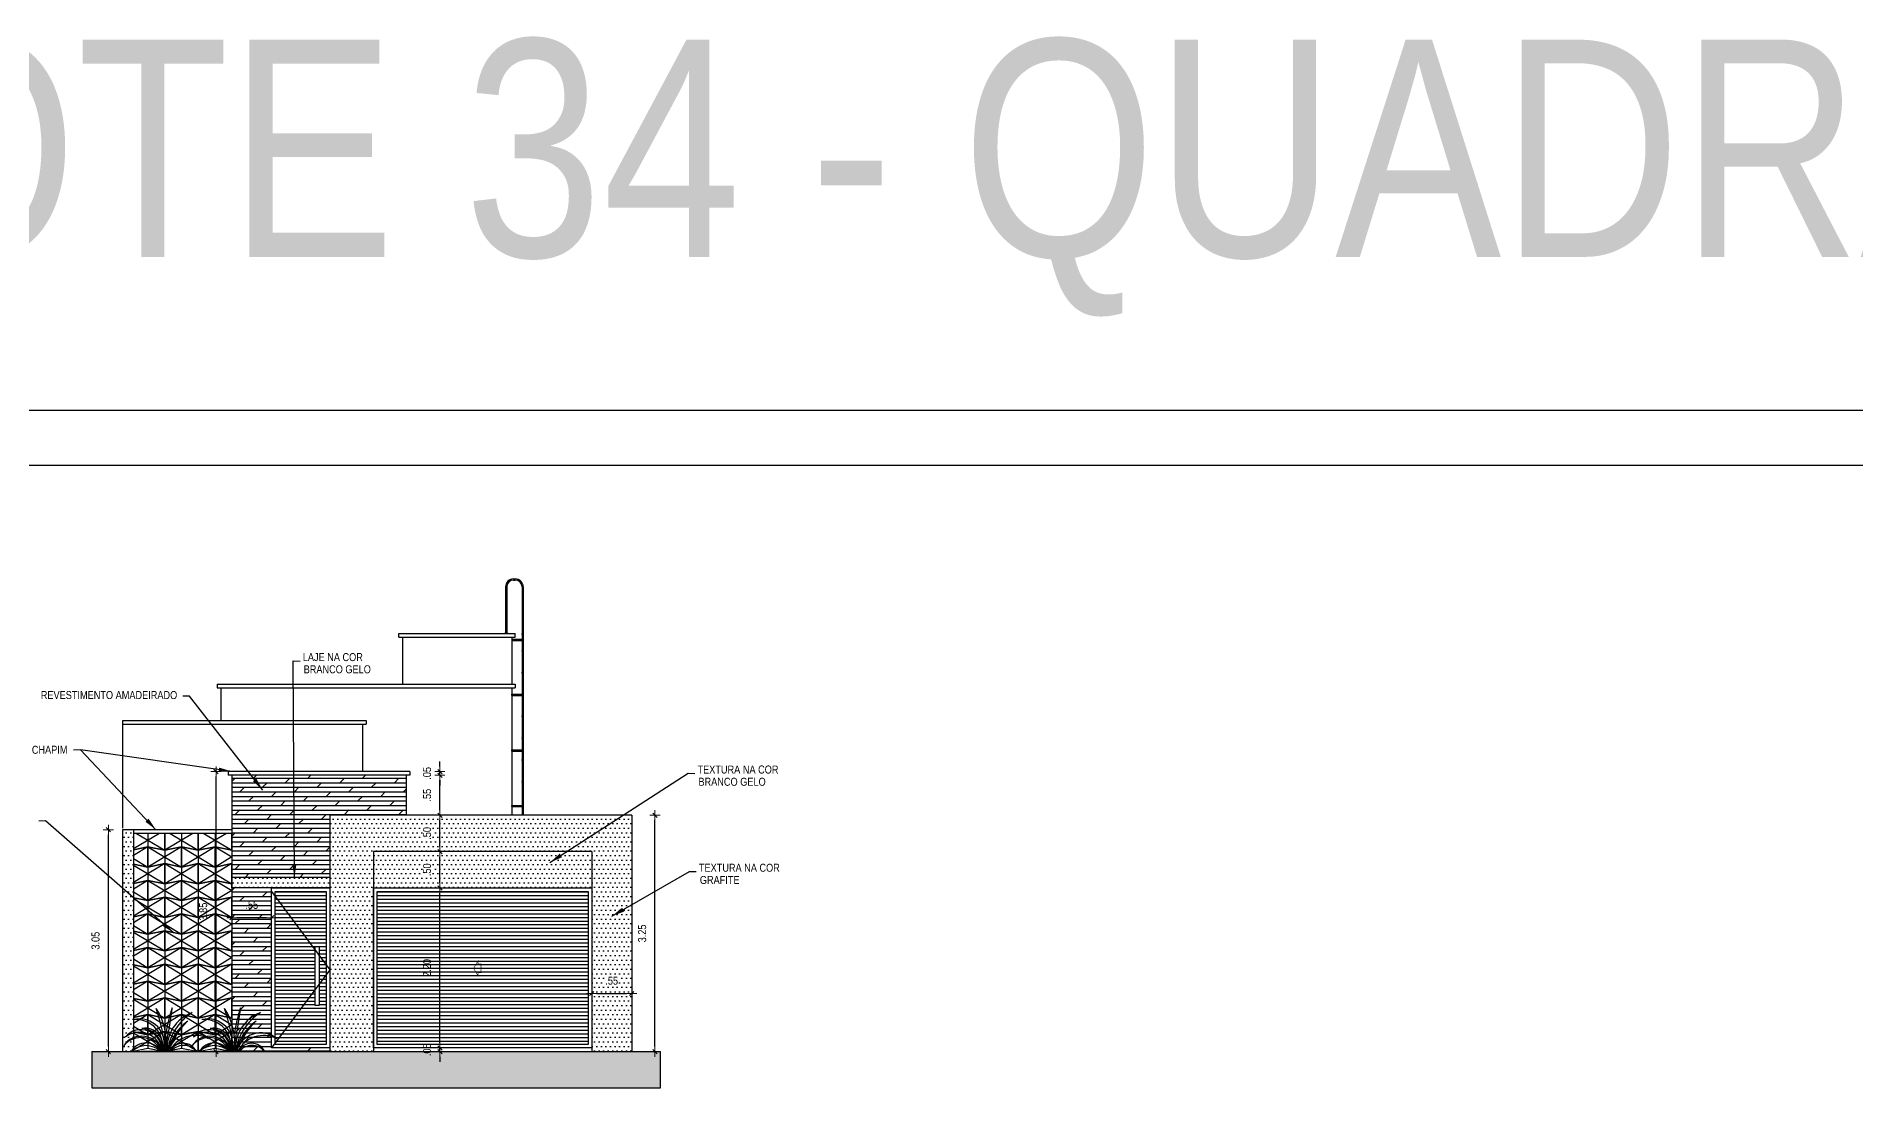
# Model space of a CAD drawing. Header units: millimetres. Extents: x -178 to 521, y -135 to 750.
# Drawn here: x -71.74 to -46.72, y 735.12 to 749.82 of the extents above; entities that cross this region are included whole.
import ezdxf

# ---------------------------------------------------------------- set-up
doc = ezdxf.new("R2010")
doc.units = ezdxf.units.MM
doc.header["$LTSCALE"] = 20
doc.header["$MEASUREMENT"] = 0
doc.header["$PDSIZE"] = -5
doc.linetypes.add('CONTINU', pattern=[0])
doc.linetypes.add('HIDDEN2', pattern=[0.1875, 0.125, -0.0625])
doc.layers.get('0').update_dxf_attribs({"linetype": 'CONTINUOUS'})
doc.layers.get('Defpoints').update_dxf_attribs({"linetype": 'CONTINUOUS'})
for name, color, linetype in [('AME_FRZ', 7, 'CONTINUOUS'), ('AR-ALV', 5, 'CONTINUOUS'), ('COTA', 7, 'CONTINUOUS'), ('COTAS', 7, 'CONTINUOUS'), ('E-hatch', 8, 'CONTINUOUS'), ('E-TXT-Y', 2, 'CONTINUOUS'), ('PLANTAS', 8, 'CONTINUOUS'), ('TEXTO3', 4, 'CONTINUOUS'), ('V2', 11, 'CONTINUOUS')]:
    doc.layers.add(name, color=color, linetype=linetype)
for name, color, linetype, lineweight in [('E-Cta-W', 7, 'CONTINUOUS', 20), ('E-Pen-C', 4, 'CONTINUOUS', 15), ('E-Pen-G', 3, 'CONTINUOUS', 30)]:
    doc.layers.add(name, color=color, linetype=linetype, lineweight=lineweight)
doc.styles.add('F2', font='ARIALN.TTF')
doc.dimstyles.new('DIMENSION-1', dxfattribs={"dimtxt": 0.11, "dimasz": 0.07, "dimexe": 1, "dimexo": 0, "dimgap": 0.12, "dimtad": 1, "dimzin": 7, "dimdsep": 46, "dimtxsty": 'F2', "dimblk1": 'TRACO', "dimblk2": 'TRACO', "dimsah": 1, "dimcen": 1, "dimse1": 1, "dimse2": 1, "dimclrd": 256, "dimclre": 256, "dimclrt": 6, "dimadec": 0, "dimazin": 0, "dimtfac": 1, "dimtix": 1, "dimtmove": 2, "dimatfit": 3, "dimldrblk": 'TRACO', "dimfxl": 1, "dimtolj": 1, "dimtzin": 0, "dimarcsym": 0})
doc.dimstyles.get("Standard").update_dxf_attribs({"dimtxt": 0.18, "dimasz": 0.18, "dimexe": 0.18, "dimexo": 0.0625, "dimgap": 0.09, "dimtad": 0, "dimtih": 1, "dimtoh": 1, "dimdec": 4, "dimzin": 0, "dimdsep": 46, "dimtxsty": 'Standard', "dimcen": 0.09, "dimadec": 0, "dimazin": 0, "dimtfac": 1, "dimtdec": 4, "dimtofl": 0, "dimtmove": 0, "dimatfit": 3, "dimfxl": 1, "dimtolj": 1, "dimtzin": 0, "dimarcsym": 0})

# ---------------------------------------------------------------- blocks, each defined once
blk = doc.blocks.new('Seta')
at = {"const_width": 2}
blk.add_lwpolyline([(10, 15), (10, 26), (25, 0), (10, -26), (10, -15), (0, -15), (0, 15)], close=True, dxfattribs=at)
blk = doc.blocks.new('TRACO')
at = {"layer": 'E-Pen-C'}
for p, q in [((-1, 0), (1, 0)), ((0, 1), (0, -1))]:
    blk.add_line(p, q, dxfattribs=at)
at = {"layer": 'E-Pen-G'}
blk.add_line((-0.42, -0.42), (0.42, 0.42), dxfattribs=at)
blk = doc.blocks.new('*D489')
at = {"linetype": 'Continuous', "lineweight": -2}
blk.add_line((-63.232, 735.936), (-63.232, 739.046), dxfattribs=at)
at = {"layer": 'Defpoints', "color": 0, "linetype": 'Continuous'}
for p in [(-63.552, 739.116), (-63.232, 739.116), (-63.552, 735.866)]:
    blk.add_point(p, dxfattribs=at)
at = {"linetype": 'Continuous', "lineweight": -2, "xscale": 0.07, "yscale": 0.07, "zscale": 0.07}
for p, rotation in [((-63.232, 739.116), 90), ((-63.232, 735.866), 270)]:
    blk.add_blockref('TRACO', p, dxfattribs=dict(at, rotation=rotation))
at = {"color": 6, "linetype": 'Continuous', "insert": (-63.408, 737.491), "char_height": 0.11, "attachment_point": 5, "rotation": 90, "style": 'F2'}
blk.add_mtext('\\A1;3.25', dxfattribs=at)
blk = doc.blocks.new('*D490')
at = {"linetype": 'Continuous', "lineweight": -2}
for p, q in [((-66.189, 735.986), (-66.189, 736.056)), ((-66.189, 735.866), (-66.189, 735.916)), ((-66.189, 735.796), (-66.189, 735.726))]:
    blk.add_line(p, q, dxfattribs=at)
at = {"layer": 'Defpoints', "color": 0, "linetype": 'Continuous'}
for p in [(-66.189, 735.916), (-64.422, 735.916), (-64.422, 735.866)]:
    blk.add_point(p, dxfattribs=at)
at = {"linetype": 'Continuous', "lineweight": -2, "xscale": 0.07, "yscale": 0.07, "zscale": 0.07}
for p, rotation in [((-66.189, 735.916), 270), ((-66.189, 735.866), 90)]:
    blk.add_blockref('TRACO', p, dxfattribs=dict(at, rotation=rotation))
at = {"color": 6, "linetype": 'Continuous', "insert": (-66.366, 735.891), "char_height": 0.11, "attachment_point": 5, "rotation": 90, "style": 'F2'}
blk.add_mtext('\\A1;.05', dxfattribs=at)
blk = doc.blocks.new('*D491')
at = {"linetype": 'Continuous', "lineweight": -2}
blk.add_line((-66.189, 735.986), (-66.189, 738.046), dxfattribs=at)
at = {"layer": 'Defpoints', "color": 0, "linetype": 'Continuous'}
for p in [(-67.102, 738.116), (-66.189, 738.116), (-64.422, 735.916)]:
    blk.add_point(p, dxfattribs=at)
at = {"linetype": 'Continuous', "lineweight": -2, "xscale": 0.07, "yscale": 0.07, "zscale": 0.07}
for p, rotation in [((-66.189, 738.116), 90), ((-66.189, 735.916), 270)]:
    blk.add_blockref('TRACO', p, dxfattribs=dict(at, rotation=rotation))
at = {"color": 6, "linetype": 'Continuous', "insert": (-66.366, 737.016), "char_height": 0.11, "attachment_point": 5, "rotation": 90, "style": 'F2'}
blk.add_mtext('\\A1;2.20', dxfattribs=at)
blk = doc.blocks.new('*D492')
at = {"linetype": 'Continuous', "lineweight": -2}
blk.add_line((-66.189, 738.186), (-66.189, 738.546), dxfattribs=at)
at = {"layer": 'Defpoints', "color": 0, "linetype": 'Continuous'}
for p in [(-67.102, 738.616), (-66.189, 738.616), (-67.102, 738.116)]:
    blk.add_point(p, dxfattribs=at)
at = {"linetype": 'Continuous', "lineweight": -2, "xscale": 0.07, "yscale": 0.07, "zscale": 0.07}
for p, rotation in [((-66.189, 738.616), 90), ((-66.189, 738.116), 270)]:
    blk.add_blockref('TRACO', p, dxfattribs=dict(at, rotation=rotation))
at = {"color": 6, "linetype": 'Continuous', "insert": (-66.366, 738.366), "char_height": 0.11, "attachment_point": 5, "rotation": 90, "style": 'F2'}
blk.add_mtext('\\A1;.50', dxfattribs=at)
blk = doc.blocks.new('*D493')
at = {"linetype": 'Continuous', "lineweight": -2}
blk.add_line((-66.189, 738.686), (-66.189, 739.046), dxfattribs=at)
at = {"layer": 'Defpoints', "color": 0, "linetype": 'Continuous'}
for p in [(-66.652, 739.116), (-66.189, 739.116), (-67.102, 738.616)]:
    blk.add_point(p, dxfattribs=at)
at = {"linetype": 'Continuous', "lineweight": -2, "xscale": 0.07, "yscale": 0.07, "zscale": 0.07}
for p, rotation in [((-66.189, 739.116), 90), ((-66.189, 738.616), 270)]:
    blk.add_blockref('TRACO', p, dxfattribs=dict(at, rotation=rotation))
at = {"color": 6, "linetype": 'Continuous', "insert": (-66.366, 738.866), "char_height": 0.11, "attachment_point": 5, "rotation": 90, "style": 'F2'}
blk.add_mtext('\\A1;.50', dxfattribs=at)
blk = doc.blocks.new('*D494')
at = {"linetype": 'Continuous', "lineweight": -2}
blk.add_line((-66.189, 739.186), (-66.189, 739.596), dxfattribs=at)
at = {"layer": 'Defpoints', "color": 0, "linetype": 'Continuous'}
for p in [(-66.602, 739.666), (-66.189, 739.666), (-66.652, 739.116)]:
    blk.add_point(p, dxfattribs=at)
at = {"linetype": 'Continuous', "lineweight": -2, "xscale": 0.07, "yscale": 0.07, "zscale": 0.07}
for p, rotation in [((-66.189, 739.666), 90), ((-66.189, 739.116), 270)]:
    blk.add_blockref('TRACO', p, dxfattribs=dict(at, rotation=rotation))
at = {"color": 6, "linetype": 'Continuous', "insert": (-66.365, 739.391), "char_height": 0.11, "attachment_point": 5, "rotation": 90, "style": 'F2'}
blk.add_mtext('\\A1;.55', dxfattribs=at)
blk = doc.blocks.new('*D495')
at = {"linetype": 'Continuous', "lineweight": -2}
for p, q in [((-66.189, 739.786), (-66.189, 739.856)), ((-66.189, 739.666), (-66.189, 739.716)), ((-66.189, 739.596), (-66.189, 739.526))]:
    blk.add_line(p, q, dxfattribs=at)
at = {"layer": 'Defpoints', "color": 0, "linetype": 'Continuous'}
for p in [(-66.602, 739.716), (-66.602, 739.666), (-66.189, 739.716)]:
    blk.add_point(p, dxfattribs=at)
at = {"linetype": 'Continuous', "lineweight": -2, "xscale": 0.07, "yscale": 0.07, "zscale": 0.07}
for p, rotation in [((-66.189, 739.716), 270), ((-66.189, 739.666), 90)]:
    blk.add_blockref('TRACO', p, dxfattribs=dict(at, rotation=rotation))
at = {"color": 6, "linetype": 'Continuous', "insert": (-66.366, 739.691), "char_height": 0.11, "attachment_point": 5, "rotation": 90, "style": 'F2'}
blk.add_mtext('\\A1;.05', dxfattribs=at)
blk = doc.blocks.new('*D496')
at = {"linetype": 'Continuous', "lineweight": -2}
blk.add_line((-64.032, 736.665), (-63.622, 736.665), dxfattribs=at)
at = {"layer": 'Defpoints', "color": 0, "linetype": 'Continuous'}
for p in [(-64.102, 738.298), (-63.552, 738.298), (-63.552, 736.665)]:
    blk.add_point(p, dxfattribs=at)
at = {"linetype": 'Continuous', "lineweight": -2, "xscale": 0.07, "yscale": 0.07, "zscale": 0.07, "rotation": 180}
blk.add_blockref('TRACO', (-64.102, 736.665), dxfattribs=at)
at = {"linetype": 'Continuous', "lineweight": -2, "xscale": 0.07, "yscale": 0.07, "zscale": 0.07}
blk.add_blockref('TRACO', (-63.552, 736.665), dxfattribs=at)
at = {"color": 6, "linetype": 'Continuous', "insert": (-63.827, 736.841), "char_height": 0.11, "attachment_point": 5, "style": 'F2'}
blk.add_mtext('\\A1;.55', dxfattribs=at)
blk = doc.blocks.new('*D497')
at = {"linetype": 'Continuous', "lineweight": -2}
blk.add_line((-68.572, 737.707), (-68.979, 737.707), dxfattribs=at)
at = {"layer": 'Defpoints', "color": 0, "linetype": 'Continuous'}
for p in [(-69.049, 738.116), (-68.502, 738.116), (-69.049, 737.707)]:
    blk.add_point(p, dxfattribs=at)
at = {"linetype": 'Continuous', "lineweight": -2, "xscale": 0.07, "yscale": 0.07, "zscale": 0.07, "rotation": 180}
blk.add_blockref('TRACO', (-69.049, 737.707), dxfattribs=at)
at = {"linetype": 'Continuous', "lineweight": -2, "xscale": 0.07, "yscale": 0.07, "zscale": 0.07}
blk.add_blockref('TRACO', (-68.502, 737.707), dxfattribs=at)
at = {"color": 6, "linetype": 'Continuous', "insert": (-68.775, 737.883), "char_height": 0.11, "attachment_point": 5, "style": 'F2'}
blk.add_mtext('\\A1;.55', dxfattribs=at)
blk = doc.blocks.new('*D498')
at = {"linetype": 'Continuous', "lineweight": -2}
blk.add_line((-70.747, 735.936), (-70.747, 738.846), dxfattribs=at)
at = {"layer": 'Defpoints', "color": 0, "linetype": 'Continuous'}
for p in [(-70.747, 738.916), (-70.552, 738.916), (-70.552, 735.866)]:
    blk.add_point(p, dxfattribs=at)
at = {"linetype": 'Continuous', "lineweight": -2, "xscale": 0.07, "yscale": 0.07, "zscale": 0.07}
for p, rotation in [((-70.747, 738.916), 90), ((-70.747, 735.866), 270)]:
    blk.add_blockref('TRACO', p, dxfattribs=dict(at, rotation=rotation))
at = {"color": 6, "linetype": 'Continuous', "insert": (-70.923, 737.391), "char_height": 0.11, "attachment_point": 5, "rotation": 90, "style": 'F2'}
blk.add_mtext('\\A1;3.05', dxfattribs=at)
blk = doc.blocks.new('*D499')
at = {"linetype": 'Continuous', "lineweight": -2}
blk.add_line((-69.267, 735.936), (-69.267, 739.646), dxfattribs=at)
at = {"layer": 'Defpoints', "color": 0, "linetype": 'Continuous'}
for p in [(-69.267, 739.716), (-69.049, 739.716), (-69.049, 735.866)]:
    blk.add_point(p, dxfattribs=at)
at = {"linetype": 'Continuous', "lineweight": -2, "xscale": 0.07, "yscale": 0.07, "zscale": 0.07}
for p, rotation in [((-69.267, 739.716), 90), ((-69.267, 735.866), 270)]:
    blk.add_blockref('TRACO', p, dxfattribs=dict(at, rotation=rotation))
at = {"color": 6, "linetype": 'Continuous', "insert": (-69.443, 737.791), "char_height": 0.11, "attachment_point": 5, "rotation": 90, "style": 'F2'}
blk.add_mtext('\\A1;3.85', dxfattribs=at)
blk = doc.blocks.new('PLANT3L')
at = {"layer": 'PLANTAS', "color": 8}
blk.add_line((0.335, 0.002), (-0.314, 0.002), dxfattribs=at)
for centre, radius, start, end in [((-0.844, 0.119), 0.873, 352.2755, 33.0522), ((-2.789, -0.304), 2.824, 6.2078, 18.5584), ((2.421, -0.155), 2.435, 161.8415, 170.5179), ((-3.676, 1), 3.804, 346.8713, 354.0253), ((0.555, 0.048), 0.518, 109.7641, 185.1275), ((0.767, -0.085), 0.731, 121.6539, 173.2153), ((-0.32, 0.016), 0.287, 357.1633, 139.9251), ((-0.346, -0.052), 0.319, 9.7129, 127.5025), ((-0.344, 0.108), 0.343, 341.8974, 103.3195), ((-0.394, 0.068), 0.375, 349.8247, 94.1396), ((-0.323, 0.026), 0.295, 356.0104, 87.1327), ((-0.267, 0.076), 0.247, 342.7807, 98.9544), ((0.696, -0.129), 0.663, 124.5088, 168.6962), ((0.384, -0.085), 0.344, 49.7127, 165.4673), ((1.031, -0.33), 1.033, 133.5399, 161.2512), ((-0.315, -0.081), 0.294, 16.3782, 145.4428), ((-0.326, -0.111), 0.304, 21.6985, 139.7769), ((-0.253, -0.114), 0.235, 29.3177, 150.4844), ((-0.254, -0.215), 0.298, 46.662, 133.1395), ((2.421, -0.155), 2.435, 173.4597, 176.3258), ((-3.676, 1), 3.804, 344.7781, 345.723), ((0.425, -0.178), 0.4, 62.9698, 153.252), ((0.261, -0.08), 0.196, 25.7178, 155.4156), ((0.264, -0.138), 0.224, 39.4292, 141.7202)]:
    blk.add_arc(centre, radius, start, end, dxfattribs=at)

msp = doc.modelspace()

# ---------------------------------------------------------------- hatches: boundary and pattern name
h = msp.add_hatch()
h.set_pattern_fill('DOTS', color=6, style=0)
h.paths.add_polyline_path([(-67.702, 735.866), (-67.102, 735.866), (-67.102, 738.616), (-64.102, 738.616), (-64.102, 735.866), (-63.552, 735.866), (-63.552, 739.116), (-67.702, 739.116)])
h = msp.add_hatch()
h.set_pattern_fill('DOTS', color=6, style=0)
h.paths.add_polyline_path([(-70.402, 738.916), (-70.552, 738.916), (-70.552, 735.866), (-70.402, 735.866)])
h = msp.add_hatch()
h.set_pattern_fill('DOTS,_O', color=4)
h.set_pattern_definition([(0, (0, 0), (0.03125, 0.0625), [0, -0.0625])])
h.paths.add_polyline_path([(-69.049, 738.266), (-69.049, 738.116), (-67.702, 738.116), (-67.702, 738.266)])
h.paths.add_polyline_path([(-67.102, 738.616), (-67.102, 738.116), (-64.102, 738.116), (-64.102, 738.616)])
at = {"layer": 'AME_FRZ', "linetype": 'Continuous'}
h = msp.add_hatch(dxfattribs=at)
h.set_pattern_fill('ANSI31', color=8, scale=0.4, angle=135, style=0)
h.set_pattern_definition([(180, (-3.37775, -3.43846), (-7e-18, -0.05), [])])
h.paths.add_polyline_path([(-68.452, 738.066), (-67.752, 738.066), (-67.752, 735.966), (-68.452, 735.966)])
h.paths.add_polyline_path([(-67.902, 737.31), (-67.85, 737.31), (-67.85, 736.502), (-67.902, 736.502)], flags=16)
h.paths.add_polyline_path([(-67.052, 738.066), (-64.152, 738.066), (-64.152, 735.966), (-67.052, 735.966)])
at = {"layer": 'COTAS', "linetype": 'CONTINU'}
h = msp.add_hatch(dxfattribs=at)
h.set_pattern_fill('ANSI38', color=8, scale=0.25, style=0)
h.set_pattern_definition([(45, (11.753572, -0.05), (-0.0220970869, 0.0220970869), []), (135, (11.753572, -0.05), (-0.0662912607, 0.0220970869), [0.078125, -0.046875])])
h.paths.add_polyline_path([(-63.154, 735.366), (-63.154, 735.866), (-70.972, 735.866), (-70.972, 735.366)])
at = {"layer": 'E-hatch'}
h = msp.add_hatch(dxfattribs=at)
h.set_pattern_fill('DOLMIT,_O', color=8, scale=0.25)
h.set_pattern_definition([(0, (-3.37775, 0), (0, 0.0625), []), (45, (-3.37775, 0), (-0.125, 0.125), [0.08838835, -0.17677692])])
h.paths.add_polyline_path([(-67.702, 739.116), (-66.652, 739.116), (-66.652, 739.666), (-69.049, 739.666), (-69.049, 738.266), (-67.702, 738.266)])
h.paths.add_polyline_path([(-69.049, 735.866), (-67.702, 735.866), (-67.702, 735.916), (-68.502, 735.916), (-68.502, 738.116), (-69.049, 738.116)])

# ---------------------------------------------------------------- linework, layer by layer
at = {"color": 1, "linetype": 'Continuous'}
msp.add_line((-70.972, 735.866), (-63.154, 735.866), dxfattribs=at)
at = {"color": 8, "linetype": 'Continuous'}
msp.add_line((-70.972, 735.866), (-70.972, 735.366), dxfattribs=at)
at = {"color": 2}
msp.add_lwpolyline([(-88.273, 700.13), (-25.948, 700.13), (-25.948, 744.68), (-88.273, 744.68)], close=True, dxfattribs=at)
at = {"color": 5, "linetype": 'Continuous'}
msp.add_lwpolyline([(-86.398, 743.93), (-26.698, 743.93), (-26.698, 700.88), (-86.398, 700.88)], close=True, dxfattribs=at)
at = {"layer": 'AR-ALV', "color": 1, "linetype": 'Continuous'}
for p, q in [((-63.552, 739.116), (-63.552, 735.866)), ((-70.552, 738.916), (-70.552, 735.866)), ((-70.402, 738.916), (-70.402, 735.866)), ((-64.102, 738.616), (-64.102, 735.866))]:
    msp.add_line(p, q, dxfattribs=at)
at = {"layer": 'AR-ALV', "color": 7, "linetype": 'Continuous'}
msp.add_line((-64.102, 738.116), (-64.102, 735.866), dxfattribs=at)
for points in [[(-68.502, 738.116), (-67.702, 738.116), (-67.702, 735.916), (-68.502, 735.916)], [(-67.102, 738.116), (-64.102, 738.116), (-64.102, 735.916), (-67.102, 735.916)], [(-68.452, 738.066), (-67.752, 738.066), (-67.752, 735.966), (-68.452, 735.966)], [(-67.052, 738.066), (-64.152, 738.066), (-64.152, 735.966), (-67.052, 735.966)], [(-67.902, 737.31), (-67.85, 737.31), (-67.85, 736.502), (-67.902, 736.502)]]:
    msp.add_lwpolyline(points, close=True, dxfattribs=at)
at = {"layer": 'AR-ALV', "color": 7, "linetype": 'HIDDEN2'}
msp.add_lwpolyline([(-68.502, 738.066), (-67.702, 736.991), (-68.502, 735.916)], dxfattribs=at)
at = {"layer": 'COTAS', "color": 8, "linetype": 'CONTINU'}
for p, q in [((-63.154, 735.366), (-63.154, 735.866)), ((-70.972, 735.366), (-63.154, 735.366))]:
    msp.add_line(p, q, dxfattribs=at)
at = {"layer": 'E-hatch', "color": 8}
for p, q in [((-69.049, 738.916), (-70.402, 738.916)), ((-69.049, 738.866), (-70.402, 738.866))]:
    msp.add_line(p, q, dxfattribs=at)
at = {"layer": 'E-hatch', "color": 8, "flags": 128}
for points in [[(-70.402, 738.64), (-70.202, 738.68), (-69.971, 738.634), (-69.971, 738.866)], [(-70.045, 738.866), (-70.402, 738.652)], [(-70.358, 738.866), (-69.971, 738.634)], [(-70.21, 738.866), (-70.202, 738.865), (-70.202, 738.866)], [(-70.194, 738.866), (-70.202, 738.865), (-70.21, 738.866)], [(-70.204, 738.866), (-70.202, 738.865)], [(-70.202, 738.866), (-70.202, 738.865), (-70.194, 738.866)], [(-70.199, 738.866), (-70.202, 738.865)], [(-70.202, 738.865), (-70.202, 738.68)], [(-69.971, 738.866), (-69.971, 738.634), (-69.741, 738.68), (-69.51, 738.634), (-69.51, 738.866)], [(-69.584, 738.866), (-69.971, 738.634)], [(-69.897, 738.866), (-69.51, 738.634)], [(-69.733, 738.866), (-69.741, 738.865), (-69.748, 738.866)], [(-69.748, 738.866), (-69.741, 738.865), (-69.741, 738.866)], [(-69.743, 738.866), (-69.741, 738.865)], [(-69.741, 738.866), (-69.741, 738.865), (-69.733, 738.866)], [(-69.738, 738.866), (-69.741, 738.865)], [(-69.741, 738.865), (-69.741, 738.68)], [(-69.51, 738.866), (-69.51, 738.634), (-69.279, 738.68), (-69.049, 738.634), (-69.049, 738.866)], [(-69.123, 738.866), (-69.51, 738.634)], [(-69.436, 738.866), (-69.049, 738.634)], [(-69.271, 738.866), (-69.279, 738.865), (-69.287, 738.866)], [(-69.287, 738.866), (-69.279, 738.865), (-69.279, 738.866)], [(-69.282, 738.866), (-69.279, 738.865)], [(-69.279, 738.866), (-69.279, 738.865), (-69.271, 738.866)], [(-69.277, 738.866), (-69.279, 738.865)], [(-69.279, 738.865), (-69.279, 738.68)], [(-70.402, 738.443), (-70.202, 738.403), (-70.202, 738.68), (-70.402, 738.64)], [(-70.202, 738.68), (-70.402, 738.56)], [(-70.202, 738.68), (-70.202, 738.403), (-69.971, 738.45), (-69.741, 738.403), (-69.741, 738.68), (-69.971, 738.634), (-70.202, 738.68)], [(-70.202, 738.68), (-69.741, 738.403)], [(-69.741, 738.68), (-70.202, 738.403)], [(-69.971, 738.634), (-69.971, 738.45)], [(-69.741, 738.68), (-69.741, 738.403), (-69.51, 738.45), (-69.279, 738.403), (-69.279, 738.68), (-69.51, 738.634), (-69.741, 738.68)], [(-69.741, 738.68), (-69.279, 738.403)], [(-69.279, 738.68), (-69.741, 738.403)], [(-69.51, 738.634), (-69.51, 738.45)], [(-69.279, 738.68), (-69.279, 738.403), (-69.049, 738.45)], [(-69.049, 738.634), (-69.279, 738.68)], [(-69.279, 738.68), (-69.049, 738.542)], [(-69.049, 738.634), (-69.049, 738.45)], [(-70.402, 738.523), (-70.202, 738.403)], [(-70.402, 738.179), (-70.202, 738.219), (-69.971, 738.173), (-69.971, 738.45), (-70.202, 738.403), (-70.402, 738.443)], [(-69.971, 738.45), (-70.402, 738.191)], [(-70.402, 738.431), (-69.971, 738.173)], [(-70.202, 738.403), (-70.202, 738.219)], [(-69.971, 738.45), (-69.971, 738.173), (-69.741, 738.219), (-69.51, 738.173), (-69.51, 738.45), (-69.741, 738.403), (-69.971, 738.45)], [(-69.971, 738.45), (-69.51, 738.173)], [(-69.51, 738.45), (-69.971, 738.173)], [(-69.741, 738.403), (-69.741, 738.219)], [(-69.51, 738.45), (-69.51, 738.173), (-69.279, 738.219), (-69.049, 738.173), (-69.049, 738.45), (-69.279, 738.403), (-69.51, 738.45)], [(-69.51, 738.45), (-69.049, 738.173)], [(-69.049, 738.45), (-69.51, 738.173)], [(-69.049, 738.542), (-69.279, 738.403)], [(-69.279, 738.403), (-69.279, 738.219)], [(-70.402, 737.982), (-70.202, 737.942), (-70.202, 738.219), (-70.402, 738.179)], [(-70.202, 738.219), (-70.402, 738.099)], [(-70.202, 738.219), (-70.202, 737.942), (-69.971, 737.988), (-69.741, 737.942), (-69.741, 738.219), (-69.971, 738.173), (-70.202, 738.219)], [(-70.202, 738.219), (-69.741, 737.942)], [(-69.741, 738.219), (-70.202, 737.942)], [(-69.971, 738.173), (-69.971, 737.988)], [(-69.741, 738.219), (-69.741, 737.942), (-69.51, 737.988), (-69.279, 737.942), (-69.279, 738.219), (-69.51, 738.173), (-69.741, 738.219)], [(-69.741, 738.219), (-69.279, 737.942)], [(-69.279, 738.219), (-69.741, 737.942)], [(-69.51, 738.173), (-69.51, 737.988)], [(-69.279, 738.219), (-69.279, 737.942), (-69.049, 737.988)], [(-69.049, 738.173), (-69.279, 738.219)], [(-69.279, 738.219), (-69.049, 738.081)], [(-69.049, 738.173), (-69.049, 737.988)], [(-70.402, 738.062), (-70.202, 737.942)], [(-70.402, 737.718), (-70.202, 737.758), (-69.971, 737.712), (-69.971, 737.988), (-70.202, 737.942), (-70.402, 737.982)], [(-69.971, 737.988), (-70.402, 737.73)], [(-70.402, 737.97), (-69.971, 737.712)], [(-70.202, 737.942), (-70.202, 737.758)], [(-69.971, 737.988), (-69.971, 737.712), (-69.741, 737.758), (-69.51, 737.712), (-69.51, 737.988), (-69.741, 737.942), (-69.971, 737.988)], [(-69.971, 737.988), (-69.51, 737.712)], [(-69.51, 737.988), (-69.971, 737.712)], [(-69.741, 737.942), (-69.741, 737.758)], [(-69.51, 737.988), (-69.51, 737.712), (-69.279, 737.758), (-69.049, 737.712), (-69.049, 737.988), (-69.279, 737.942), (-69.51, 737.988)], [(-69.51, 737.988), (-69.049, 737.712)], [(-69.049, 737.988), (-69.51, 737.712)], [(-69.049, 738.081), (-69.279, 737.942)], [(-69.279, 737.942), (-69.279, 737.758)], [(-70.402, 737.521), (-70.202, 737.481), (-70.202, 737.758), (-70.402, 737.718)], [(-70.202, 737.758), (-70.402, 737.638)], [(-70.402, 737.601), (-70.202, 737.481)], [(-70.202, 737.758), (-70.202, 737.481), (-69.971, 737.527), (-69.741, 737.481), (-69.741, 737.758), (-69.971, 737.712), (-70.202, 737.758)], [(-70.202, 737.758), (-69.741, 737.481)], [(-69.741, 737.758), (-70.202, 737.481)], [(-69.971, 737.712), (-69.971, 737.527)], [(-69.741, 737.758), (-69.741, 737.481), (-69.51, 737.527), (-69.279, 737.481), (-69.279, 737.758), (-69.51, 737.712), (-69.741, 737.758)], [(-69.741, 737.758), (-69.279, 737.481)], [(-69.279, 737.758), (-69.741, 737.481)], [(-69.51, 737.712), (-69.51, 737.527)], [(-69.279, 737.758), (-69.279, 737.481), (-69.049, 737.527)], [(-69.049, 737.712), (-69.279, 737.758)], [(-69.279, 737.758), (-69.049, 737.619)], [(-69.049, 737.619), (-69.279, 737.481)], [(-69.049, 737.712), (-69.049, 737.527)], [(-70.402, 737.256), (-70.202, 737.296), (-69.971, 737.25), (-69.971, 737.527), (-70.202, 737.481), (-70.402, 737.521)], [(-69.971, 737.527), (-70.402, 737.269)], [(-70.402, 737.509), (-69.971, 737.25)], [(-70.202, 737.481), (-70.202, 737.296)], [(-69.971, 737.527), (-69.971, 737.25), (-69.741, 737.296), (-69.51, 737.25), (-69.51, 737.527), (-69.741, 737.481), (-69.971, 737.527)], [(-69.971, 737.527), (-69.51, 737.25)], [(-69.51, 737.527), (-69.971, 737.25)], [(-69.741, 737.481), (-69.741, 737.296)], [(-69.51, 737.527), (-69.51, 737.25), (-69.279, 737.296), (-69.049, 737.25), (-69.049, 737.527), (-69.279, 737.481), (-69.51, 737.527)], [(-69.51, 737.527), (-69.049, 737.25)], [(-69.049, 737.527), (-69.51, 737.25)], [(-69.279, 737.481), (-69.279, 737.296)], [(-70.402, 737.06), (-70.202, 737.02), (-70.202, 737.296), (-70.402, 737.256)], [(-70.202, 737.296), (-70.402, 737.176)], [(-70.402, 737.14), (-70.202, 737.02)], [(-70.202, 737.296), (-70.202, 737.02), (-69.971, 737.066), (-69.741, 737.02), (-69.741, 737.296), (-69.971, 737.25), (-70.202, 737.296)], [(-70.202, 737.296), (-69.741, 737.02)], [(-69.741, 737.296), (-70.202, 737.02)], [(-69.971, 737.25), (-69.971, 737.066)], [(-69.741, 737.296), (-69.741, 737.02), (-69.51, 737.066), (-69.279, 737.02), (-69.279, 737.296), (-69.51, 737.25), (-69.741, 737.296)], [(-69.741, 737.296), (-69.279, 737.02)], [(-69.279, 737.296), (-69.741, 737.02)], [(-69.51, 737.25), (-69.51, 737.066)], [(-69.279, 737.296), (-69.279, 737.02), (-69.049, 737.066)], [(-69.049, 737.25), (-69.279, 737.296)], [(-69.279, 737.296), (-69.049, 737.158)], [(-69.049, 737.158), (-69.279, 737.02)], [(-69.049, 737.25), (-69.049, 737.066)], [(-70.402, 736.795), (-70.202, 736.835), (-69.971, 736.789), (-69.971, 737.066), (-70.202, 737.02), (-70.402, 737.06)], [(-69.971, 737.066), (-70.402, 736.807)], [(-70.402, 737.047), (-69.971, 736.789)], [(-70.202, 737.02), (-70.202, 736.835)], [(-69.971, 737.066), (-69.971, 736.789), (-69.741, 736.835), (-69.51, 736.789), (-69.51, 737.066), (-69.741, 737.02), (-69.971, 737.066)], [(-69.971, 737.066), (-69.51, 736.789)], [(-69.51, 737.066), (-69.971, 736.789)], [(-69.741, 737.02), (-69.741, 736.835)], [(-69.51, 737.066), (-69.51, 736.789), (-69.279, 736.835), (-69.049, 736.789), (-69.049, 737.066), (-69.279, 737.02), (-69.51, 737.066)], [(-69.51, 737.066), (-69.049, 736.789)], [(-69.049, 737.066), (-69.51, 736.789)], [(-69.279, 737.02), (-69.279, 736.835)], [(-70.402, 736.598), (-70.202, 736.558), (-70.202, 736.835), (-70.402, 736.795)], [(-70.202, 736.835), (-70.402, 736.715)], [(-70.402, 736.678), (-70.202, 736.558)], [(-70.402, 736.334), (-70.202, 736.374), (-69.971, 736.328), (-69.971, 736.604), (-70.202, 736.558), (-70.402, 736.598)], [(-69.971, 736.604), (-70.402, 736.346)], [(-70.202, 736.835), (-70.202, 736.558), (-69.971, 736.604), (-69.741, 736.558), (-69.741, 736.835), (-69.971, 736.789), (-70.202, 736.835)], [(-70.202, 736.835), (-69.741, 736.558)], [(-69.741, 736.835), (-70.202, 736.558)], [(-69.971, 736.789), (-69.971, 736.604)], [(-69.971, 736.604), (-69.971, 736.328), (-69.741, 736.374), (-69.51, 736.328), (-69.51, 736.604), (-69.741, 736.558), (-69.971, 736.604)], [(-69.971, 736.604), (-69.51, 736.328)], [(-69.51, 736.604), (-69.971, 736.328)], [(-69.741, 736.835), (-69.741, 736.558), (-69.51, 736.604), (-69.279, 736.558), (-69.279, 736.835), (-69.51, 736.789), (-69.741, 736.835)], [(-69.741, 736.835), (-69.279, 736.558)], [(-69.279, 736.835), (-69.741, 736.558)], [(-69.51, 736.789), (-69.51, 736.604)], [(-69.51, 736.604), (-69.51, 736.328), (-69.279, 736.374), (-69.049, 736.328), (-69.049, 736.604), (-69.279, 736.558), (-69.51, 736.604)], [(-69.51, 736.604), (-69.049, 736.328)], [(-69.049, 736.604), (-69.51, 736.328)], [(-69.279, 736.835), (-69.279, 736.558), (-69.049, 736.604)], [(-69.049, 736.789), (-69.279, 736.835)], [(-69.279, 736.835), (-69.049, 736.697)], [(-69.049, 736.697), (-69.279, 736.558)], [(-69.049, 736.789), (-69.049, 736.604)], [(-70.402, 736.586), (-69.971, 736.328)], [(-70.402, 736.137), (-70.202, 736.097), (-70.202, 736.374), (-70.402, 736.334)], [(-70.202, 736.374), (-70.402, 736.254)], [(-70.202, 736.558), (-70.202, 736.374)], [(-70.202, 736.374), (-70.202, 736.097), (-69.971, 736.143), (-69.741, 736.097), (-69.741, 736.374), (-69.971, 736.328), (-70.202, 736.374)], [(-70.202, 736.374), (-69.741, 736.097)], [(-69.741, 736.374), (-70.202, 736.097)], [(-69.741, 736.558), (-69.741, 736.374)], [(-69.741, 736.374), (-69.741, 736.097), (-69.51, 736.143), (-69.279, 736.097), (-69.279, 736.374), (-69.51, 736.328), (-69.741, 736.374)], [(-69.741, 736.374), (-69.279, 736.097)], [(-69.279, 736.374), (-69.741, 736.097)], [(-69.279, 736.558), (-69.279, 736.374)], [(-69.279, 736.374), (-69.279, 736.097), (-69.049, 736.143)], [(-69.279, 736.374), (-69.049, 736.235)], [(-69.049, 736.328), (-69.279, 736.374)], [(-70.402, 736.217), (-70.202, 736.097)], [(-70.402, 735.872), (-70.202, 735.912), (-69.971, 735.866), (-69.971, 736.143), (-70.202, 736.097), (-70.402, 736.137)], [(-69.971, 736.143), (-70.402, 735.885)], [(-70.402, 736.125), (-69.971, 735.866)], [(-70.202, 736.097), (-70.202, 735.912)], [(-69.971, 736.328), (-69.971, 736.143)], [(-69.971, 736.143), (-69.971, 735.866), (-69.741, 735.912), (-69.51, 735.866), (-69.51, 736.143), (-69.741, 736.097), (-69.971, 736.143)], [(-69.971, 736.143), (-69.51, 735.866)], [(-69.51, 736.143), (-69.971, 735.866)], [(-69.741, 736.097), (-69.741, 735.912)], [(-69.51, 736.328), (-69.51, 736.143)], [(-69.51, 736.143), (-69.51, 735.866), (-69.279, 735.912), (-69.049, 735.866), (-69.049, 736.143), (-69.279, 736.097), (-69.51, 736.143)], [(-69.51, 736.143), (-69.049, 735.866)], [(-69.049, 736.143), (-69.51, 735.866)], [(-69.049, 736.235), (-69.279, 736.097)], [(-69.279, 736.097), (-69.279, 735.912)], [(-69.049, 736.328), (-69.049, 736.143)]]:
    msp.add_lwpolyline(points, dxfattribs=at)
at = {"layer": 'TEXTO3', "color": 5}
for p, q in [((-66.602, 739.716), (-69.099, 739.716)), ((-69.099, 739.716), (-69.099, 739.666)), ((-66.602, 739.666), (-69.099, 739.666)), ((-69.049, 739.666), (-69.049, 738.866)), ((-66.652, 739.666), (-66.652, 739.116)), ((-66.602, 739.716), (-66.602, 739.666))]:
    msp.add_line(p, q, dxfattribs=at)
at = {"layer": 'TEXTO3', "color": 1}
for p, q in [((-67.702, 739.116), (-67.702, 735.866)), ((-63.552, 739.116), (-67.702, 739.116)), ((-70.402, 738.916), (-70.552, 738.916)), ((-67.102, 738.616), (-67.102, 735.866)), ((-67.102, 738.616), (-67.102, 735.866)), ((-64.102, 738.616), (-67.102, 738.616))]:
    msp.add_line(p, q, dxfattribs=at)
at = {"layer": 'TEXTO3', "color": 8}
msp.add_line((-69.049, 738.866), (-69.049, 735.866), dxfattribs=at)
at = {"layer": 'TEXTO3', "color": 1}
msp.add_lwpolyline([(-69.049, 738.266), (-67.702, 738.266), (-67.702, 738.116), (-69.049, 738.116)], close=True, dxfattribs=at)
at = {"layer": 'V2', "color": 250}
for p, q in [((-65.177, 742.364), (-65.152, 742.364)), ((-65.285, 742.256), (-65.285, 741.616)), ((-65.269, 742.256), (-65.269, 741.616)), ((-65.177, 742.348), (-65.152, 742.348)), ((-65.06, 742.256), (-65.06, 739.116)), ((-65.044, 742.256), (-65.044, 739.116)), ((-66.752, 741.616), (-65.152, 741.616)), ((-66.752, 741.566), (-66.752, 741.616)), ((-65.302, 741.617), (-65.252, 741.617)), ((-65.302, 741.616), (-65.302, 741.617)), ((-65.302, 741.616), (-65.252, 741.616)), ((-65.252, 741.616), (-65.252, 741.617)), ((-65.152, 741.566), (-65.152, 741.616)), ((-66.752, 741.566), (-65.152, 741.566)), ((-66.702, 741.566), (-66.702, 740.916)), ((-65.202, 741.566), (-65.152, 741.566)), ((-65.202, 741.566), (-65.202, 740.916)), ((-65.202, 741.551), (-65.202, 741.501)), ((-65.202, 741.551), (-65.201, 741.551)), ((-65.202, 741.534), (-65.06, 741.534)), ((-65.202, 741.518), (-65.06, 741.518)), ((-65.202, 741.501), (-65.201, 741.501)), ((-65.201, 741.551), (-65.201, 741.501)), ((-69.252, 740.916), (-65.152, 740.916)), ((-69.252, 740.916), (-69.252, 740.866)), ((-69.252, 740.866), (-65.152, 740.866)), ((-69.202, 740.866), (-69.202, 740.416)), ((-65.202, 740.866), (-65.202, 739.116)), ((-65.152, 740.916), (-65.152, 740.866)), ((-65.202, 740.796), (-65.202, 740.746)), ((-65.202, 740.796), (-65.201, 740.796)), ((-65.202, 740.779), (-65.06, 740.779)), ((-65.202, 740.763), (-65.06, 740.763)), ((-65.202, 740.746), (-65.201, 740.746)), ((-65.201, 740.796), (-65.201, 740.746)), ((-65.201, 740.763), (-65.201, 740.779)), ((-70.552, 740.416), (-70.552, 738.936)), ((-70.552, 740.416), (-67.202, 740.416)), ((-70.552, 740.366), (-67.202, 740.366)), ((-67.252, 740.366), (-67.252, 739.716)), ((-67.202, 740.416), (-67.202, 740.366)), ((-65.202, 740.031), (-65.202, 739.981)), ((-65.202, 740.031), (-65.201, 740.031)), ((-65.202, 740.014), (-65.06, 740.014)), ((-65.202, 739.998), (-65.06, 739.998)), ((-65.202, 739.981), (-65.201, 739.981)), ((-65.201, 740.031), (-65.201, 739.981)), ((-65.201, 739.998), (-65.201, 740.014)), ((-65.202, 739.267), (-65.202, 739.217)), ((-65.202, 739.267), (-65.201, 739.267)), ((-65.202, 739.25), (-65.06, 739.25)), ((-65.202, 739.234), (-65.06, 739.234)), ((-65.202, 739.217), (-65.201, 739.217)), ((-65.201, 739.267), (-65.201, 739.217)), ((-65.201, 739.234), (-65.201, 739.25))]:
    msp.add_line(p, q, dxfattribs=at)
for centre in [(-65.052, 741.608), (-65.052, 741.376), (-65.052, 741.076), (-65.052, 740.776), (-65.052, 740.476), (-65.052, 740.176), (-65.052, 739.876), (-65.052, 739.576)]:
    msp.add_circle(centre, 0.008, dxfattribs=at)
for centre, radius, start, end in [((-65.177, 742.256), 0.108, 90, 180), ((-65.152, 742.256), 0.108, 0, 90), ((-65.177, 742.256), 0.092, 90, 180), ((-65.152, 742.256), 0.092, 0, 90)]:
    msp.add_arc(centre, radius, start, end, dxfattribs=at)

# ---------------------------------------------------------------- block references
at = {"layer": 'COTA', "color": 7, "linetype": 'Continuous'}
msp.add_blockref('PLANT3L', (-69.037, 735.865), dxfattribs=at)
at = {"layer": 'COTAS', "color": 7, "linetype": 'Continuous', "xscale": -0.003988598768289811, "yscale": 0.003988598768289811, "zscale": 0.003988598768289811}
msp.add_blockref('Seta', (-65.625, 737.011), dxfattribs=at)
at = {"layer": 'E-hatch', "color": 8}
msp.add_blockref('PLANT3L', (-69.977, 735.865), dxfattribs=at)

# ---------------------------------------------------------------- texts
at = {"color": 6, "style": 'F2'}
for s, p in [('LAJE NA COR', (-68.074, 741.235)), ('BRANCO GELO', (-68.062, 741.067)), ('REVESTIMENTO AMADEIRADO', (-71.676, 740.713)), ('CHAPIM', (-71.799, 739.961)), ('TEXTURA NA COR', (-62.647, 739.689)), ('BRANCO GELO', (-62.634, 739.521)), ('TEXTURA NA COR', (-62.628, 738.339)), ('GRAFITE ', (-62.615, 738.171))]:
    msp.add_text(s, height=0.11, dxfattribs=at).set_placement(p)
at = {"layer": 'E-TXT-Y', "style": 'F2'}
msp.add_text('LOTE 34 - QUADRA 16', height=2.98647, dxfattribs=at).set_placement((-75.743, 746.792))

# ---------------------------------------------------------------- dimensions: what is measured, and where the dimension line sits
at = {"color": 8, "linetype": 'Continuous'}
for base, p1, p2, angle, picture, middle in [((-66.189, 739.716), (-66.602, 739.666), (-66.602, 739.716), 270, '*D495', (-66.366, 739.691)), ((-69.267, 739.716), (-69.049, 735.866), (-69.049, 739.716), 90, '*D499', (-69.443, 737.791)), ((-66.189, 739.666), (-66.652, 739.116), (-66.602, 739.666), 270, '*D494', (-66.365, 739.391)), ((-66.189, 739.116), (-67.102, 738.616), (-66.652, 739.116), 270, '*D493', (-66.366, 738.866)), ((-63.232, 739.116), (-63.552, 735.866), (-63.552, 739.116), 90, '*D489', (-63.408, 737.491)), ((-70.747, 738.916), (-70.552, 735.866), (-70.552, 738.916), 90, '*D498', (-70.923, 737.391)), ((-66.189, 738.616), (-67.102, 738.116), (-67.102, 738.616), 270, '*D492', (-66.366, 738.366)), ((-66.189, 738.116), (-64.422, 735.916), (-67.102, 738.116), 270, '*D491', (-66.366, 737.016))]:
    dim = msp.add_linear_dim(base=base, p1=p1, p2=p2, angle=angle, dimstyle='DIMENSION-1', override={"dimfxl": 0.15}, dxfattribs=at)
    dim.commit()
    dim.dimension.update_dxf_attribs({"geometry": picture, "text_midpoint": middle})
for base, p1, p2, picture, middle in [((-69.049, 737.707), (-68.502, 738.116), (-69.049, 738.116), '*D497', (-68.775, 737.883)), ((-63.552, 736.665), (-64.102, 738.298), (-63.552, 738.298), '*D496', (-63.827, 736.841))]:
    dim = msp.add_linear_dim(base=base, p1=p1, p2=p2, dimstyle='DIMENSION-1', override={"dimfxl": 0.15}, dxfattribs=at)
    dim.commit()
    dim.dimension.update_dxf_attribs({"geometry": picture, "text_midpoint": middle})
dim = msp.add_aligned_dim(p1=(-64.422, 735.866), p2=(-64.422, 735.916), distance=1.767, dimstyle='DIMENSION-1', override={"dimfxl": 0.15}, dxfattribs=at)
dim.commit()
dim.dimension.update_dxf_attribs({"geometry": '*D490', "text_midpoint": (-66.366, 735.891)})

# ---------------------------------------------------------------- leaders
at = {"layer": 'E-Cta-W', "color": 4}
for points in [[(-68.189, 738.266), (-68.205, 741.238), (-68.112, 741.236)], [(-68.625, 739.461), (-69.63, 740.753), (-69.723, 740.751)], [(-70.092, 738.916), (-71.131, 740.014), (-71.224, 740.012)], [(-69.049, 739.716), (-71.131, 740.014), (-71.224, 740.012)], [(-64.676, 738.466), (-62.777, 739.692), (-62.685, 739.69)], [(-69.856, 737.504), (-71.61, 739.037), (-71.702, 739.035)], [(-63.825, 737.728), (-62.758, 738.342), (-62.666, 738.34)]]:
    msp.add_leader(points, dimstyle='Standard', dxfattribs=at)

doc.saveas('drawing.dxf')
